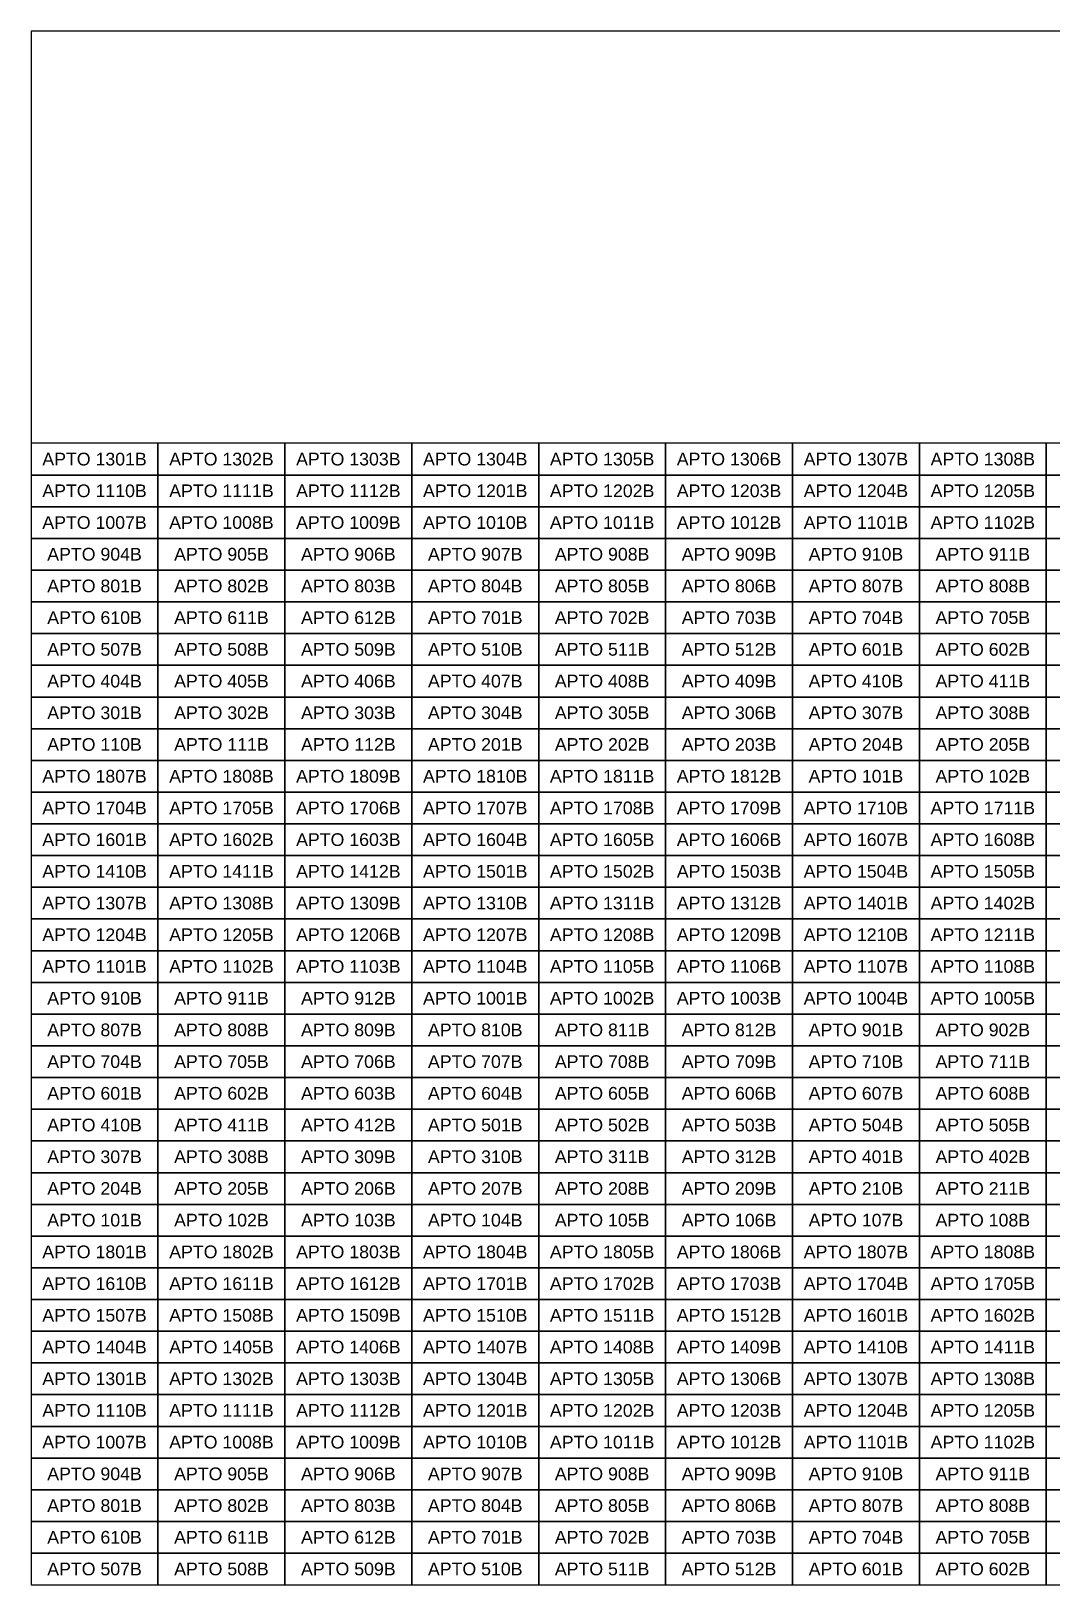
# Model space of a CAD drawing. Header units: metres. Extents: x 0 to 2670, y 0 to 490.
# Drawn here: x 1340 to 1661.8, y 0 to 490 of the extents above; entities that cross this region are included whole.
import ezdxf

# ---------------------------------------------------------------- set-up
doc = ezdxf.new("R2010")
doc.units = ezdxf.units.M
doc.styles.add('Arial', font='arial.ttf')

msp = doc.modelspace()

# ---------------------------------------------------------------- linework, layer by layer
at = {"color": 1}
msp.add_lwpolyline([(1340, 0), (2000, 0), (2000, 490), (1340, 490), (1340, 0)], close=True, dxfattribs=at)
at = {"color": 5}
for points in [[(1340, 350), (1380, 350), (1380, 360), (1340, 360), (1340, 350)], [(1380, 350), (1420, 350), (1420, 360), (1380, 360), (1380, 350)], [(1420, 350), (1460, 350), (1460, 360), (1420, 360), (1420, 350)], [(1460, 350), (1500, 350), (1500, 360), (1460, 360), (1460, 350)], [(1500, 350), (1540, 350), (1540, 360), (1500, 360), (1500, 350)], [(1540, 350), (1580, 350), (1580, 360), (1540, 360), (1540, 350)], [(1580, 350), (1620, 350), (1620, 360), (1580, 360), (1580, 350)], [(1620, 350), (1660, 350), (1660, 360), (1620, 360), (1620, 350)], [(1660, 350), (1700, 350), (1700, 360), (1660, 360), (1660, 350)], [(1340, 340), (1380, 340), (1380, 350), (1340, 350), (1340, 340)], [(1380, 340), (1420, 340), (1420, 350), (1380, 350), (1380, 340)], [(1420, 340), (1460, 340), (1460, 350), (1420, 350), (1420, 340)], [(1460, 340), (1500, 340), (1500, 350), (1460, 350), (1460, 340)], [(1500, 340), (1540, 340), (1540, 350), (1500, 350), (1500, 340)], [(1540, 340), (1580, 340), (1580, 350), (1540, 350), (1540, 340)], [(1580, 340), (1620, 340), (1620, 350), (1580, 350), (1580, 340)], [(1620, 340), (1660, 340), (1660, 350), (1620, 350), (1620, 340)], [(1660, 340), (1700, 340), (1700, 350), (1660, 350), (1660, 340)], [(1340, 330), (1380, 330), (1380, 340), (1340, 340), (1340, 330)], [(1380, 330), (1420, 330), (1420, 340), (1380, 340), (1380, 330)], [(1420, 330), (1460, 330), (1460, 340), (1420, 340), (1420, 330)], [(1460, 330), (1500, 330), (1500, 340), (1460, 340), (1460, 330)], [(1500, 330), (1540, 330), (1540, 340), (1500, 340), (1500, 330)], [(1540, 330), (1580, 330), (1580, 340), (1540, 340), (1540, 330)], [(1580, 330), (1620, 330), (1620, 340), (1580, 340), (1580, 330)], [(1620, 330), (1660, 330), (1660, 340), (1620, 340), (1620, 330)], [(1660, 330), (1700, 330), (1700, 340), (1660, 340), (1660, 330)], [(1340, 320), (1380, 320), (1380, 330), (1340, 330), (1340, 320)], [(1380, 320), (1420, 320), (1420, 330), (1380, 330), (1380, 320)], [(1420, 320), (1460, 320), (1460, 330), (1420, 330), (1420, 320)], [(1460, 320), (1500, 320), (1500, 330), (1460, 330), (1460, 320)], [(1500, 320), (1540, 320), (1540, 330), (1500, 330), (1500, 320)], [(1540, 320), (1580, 320), (1580, 330), (1540, 330), (1540, 320)], [(1580, 320), (1620, 320), (1620, 330), (1580, 330), (1580, 320)], [(1620, 320), (1660, 320), (1660, 330), (1620, 330), (1620, 320)], [(1660, 320), (1700, 320), (1700, 330), (1660, 330), (1660, 320)], [(1340, 310), (1380, 310), (1380, 320), (1340, 320), (1340, 310)], [(1380, 310), (1420, 310), (1420, 320), (1380, 320), (1380, 310)], [(1420, 310), (1460, 310), (1460, 320), (1420, 320), (1420, 310)], [(1460, 310), (1500, 310), (1500, 320), (1460, 320), (1460, 310)], [(1500, 310), (1540, 310), (1540, 320), (1500, 320), (1500, 310)], [(1540, 310), (1580, 310), (1580, 320), (1540, 320), (1540, 310)], [(1580, 310), (1620, 310), (1620, 320), (1580, 320), (1580, 310)], [(1620, 310), (1660, 310), (1660, 320), (1620, 320), (1620, 310)], [(1660, 310), (1700, 310), (1700, 320), (1660, 320), (1660, 310)], [(1340, 300), (1380, 300), (1380, 310), (1340, 310), (1340, 300)], [(1380, 300), (1420, 300), (1420, 310), (1380, 310), (1380, 300)], [(1420, 300), (1460, 300), (1460, 310), (1420, 310), (1420, 300)], [(1460, 300), (1500, 300), (1500, 310), (1460, 310), (1460, 300)], [(1500, 300), (1540, 300), (1540, 310), (1500, 310), (1500, 300)], [(1540, 300), (1580, 300), (1580, 310), (1540, 310), (1540, 300)], [(1580, 300), (1620, 300), (1620, 310), (1580, 310), (1580, 300)], [(1620, 300), (1660, 300), (1660, 310), (1620, 310), (1620, 300)], [(1660, 300), (1700, 300), (1700, 310), (1660, 310), (1660, 300)], [(1340, 290), (1380, 290), (1380, 300), (1340, 300), (1340, 290)], [(1380, 290), (1420, 290), (1420, 300), (1380, 300), (1380, 290)], [(1420, 290), (1460, 290), (1460, 300), (1420, 300), (1420, 290)], [(1460, 290), (1500, 290), (1500, 300), (1460, 300), (1460, 290)], [(1500, 290), (1540, 290), (1540, 300), (1500, 300), (1500, 290)], [(1540, 290), (1580, 290), (1580, 300), (1540, 300), (1540, 290)], [(1580, 290), (1620, 290), (1620, 300), (1580, 300), (1580, 290)], [(1620, 290), (1660, 290), (1660, 300), (1620, 300), (1620, 290)], [(1660, 290), (1700, 290), (1700, 300), (1660, 300), (1660, 290)], [(1340, 280), (1380, 280), (1380, 290), (1340, 290), (1340, 280)], [(1380, 280), (1420, 280), (1420, 290), (1380, 290), (1380, 280)], [(1420, 280), (1460, 280), (1460, 290), (1420, 290), (1420, 280)], [(1460, 280), (1500, 280), (1500, 290), (1460, 290), (1460, 280)], [(1500, 280), (1540, 280), (1540, 290), (1500, 290), (1500, 280)], [(1540, 280), (1580, 280), (1580, 290), (1540, 290), (1540, 280)], [(1580, 280), (1620, 280), (1620, 290), (1580, 290), (1580, 280)], [(1620, 280), (1660, 280), (1660, 290), (1620, 290), (1620, 280)], [(1660, 280), (1700, 280), (1700, 290), (1660, 290), (1660, 280)], [(1340, 270), (1380, 270), (1380, 280), (1340, 280), (1340, 270)], [(1380, 270), (1420, 270), (1420, 280), (1380, 280), (1380, 270)], [(1420, 270), (1460, 270), (1460, 280), (1420, 280), (1420, 270)], [(1460, 270), (1500, 270), (1500, 280), (1460, 280), (1460, 270)], [(1500, 270), (1540, 270), (1540, 280), (1500, 280), (1500, 270)], [(1540, 270), (1580, 270), (1580, 280), (1540, 280), (1540, 270)], [(1580, 270), (1620, 270), (1620, 280), (1580, 280), (1580, 270)], [(1620, 270), (1660, 270), (1660, 280), (1620, 280), (1620, 270)], [(1660, 270), (1700, 270), (1700, 280), (1660, 280), (1660, 270)], [(1340, 260), (1380, 260), (1380, 270), (1340, 270), (1340, 260)], [(1380, 260), (1420, 260), (1420, 270), (1380, 270), (1380, 260)], [(1420, 260), (1460, 260), (1460, 270), (1420, 270), (1420, 260)], [(1460, 260), (1500, 260), (1500, 270), (1460, 270), (1460, 260)], [(1500, 260), (1540, 260), (1540, 270), (1500, 270), (1500, 260)], [(1540, 260), (1580, 260), (1580, 270), (1540, 270), (1540, 260)], [(1580, 260), (1620, 260), (1620, 270), (1580, 270), (1580, 260)], [(1620, 260), (1660, 260), (1660, 270), (1620, 270), (1620, 260)], [(1660, 260), (1700, 260), (1700, 270), (1660, 270), (1660, 260)], [(1340, 250), (1380, 250), (1380, 260), (1340, 260), (1340, 250)], [(1380, 250), (1420, 250), (1420, 260), (1380, 260), (1380, 250)], [(1420, 250), (1460, 250), (1460, 260), (1420, 260), (1420, 250)], [(1460, 250), (1500, 250), (1500, 260), (1460, 260), (1460, 250)], [(1500, 250), (1540, 250), (1540, 260), (1500, 260), (1500, 250)], [(1540, 250), (1580, 250), (1580, 260), (1540, 260), (1540, 250)], [(1580, 250), (1620, 250), (1620, 260), (1580, 260), (1580, 250)], [(1620, 250), (1660, 250), (1660, 260), (1620, 260), (1620, 250)], [(1660, 250), (1700, 250), (1700, 260), (1660, 260), (1660, 250)], [(1340, 240), (1380, 240), (1380, 250), (1340, 250), (1340, 240)], [(1380, 240), (1420, 240), (1420, 250), (1380, 250), (1380, 240)], [(1420, 240), (1460, 240), (1460, 250), (1420, 250), (1420, 240)], [(1460, 240), (1500, 240), (1500, 250), (1460, 250), (1460, 240)], [(1500, 240), (1540, 240), (1540, 250), (1500, 250), (1500, 240)], [(1540, 240), (1580, 240), (1580, 250), (1540, 250), (1540, 240)], [(1580, 240), (1620, 240), (1620, 250), (1580, 250), (1580, 240)], [(1620, 240), (1660, 240), (1660, 250), (1620, 250), (1620, 240)], [(1660, 240), (1700, 240), (1700, 250), (1660, 250), (1660, 240)], [(1340, 230), (1380, 230), (1380, 240), (1340, 240), (1340, 230)], [(1380, 230), (1420, 230), (1420, 240), (1380, 240), (1380, 230)], [(1420, 230), (1460, 230), (1460, 240), (1420, 240), (1420, 230)], [(1460, 230), (1500, 230), (1500, 240), (1460, 240), (1460, 230)], [(1500, 230), (1540, 230), (1540, 240), (1500, 240), (1500, 230)], [(1540, 230), (1580, 230), (1580, 240), (1540, 240), (1540, 230)], [(1580, 230), (1620, 230), (1620, 240), (1580, 240), (1580, 230)], [(1620, 230), (1660, 230), (1660, 240), (1620, 240), (1620, 230)], [(1660, 230), (1700, 230), (1700, 240), (1660, 240), (1660, 230)], [(1340, 220), (1380, 220), (1380, 230), (1340, 230), (1340, 220)], [(1380, 220), (1420, 220), (1420, 230), (1380, 230), (1380, 220)], [(1420, 220), (1460, 220), (1460, 230), (1420, 230), (1420, 220)], [(1460, 220), (1500, 220), (1500, 230), (1460, 230), (1460, 220)], [(1500, 220), (1540, 220), (1540, 230), (1500, 230), (1500, 220)], [(1540, 220), (1580, 220), (1580, 230), (1540, 230), (1540, 220)], [(1580, 220), (1620, 220), (1620, 230), (1580, 230), (1580, 220)], [(1620, 220), (1660, 220), (1660, 230), (1620, 230), (1620, 220)], [(1660, 220), (1700, 220), (1700, 230), (1660, 230), (1660, 220)], [(1340, 210), (1380, 210), (1380, 220), (1340, 220), (1340, 210)], [(1380, 210), (1420, 210), (1420, 220), (1380, 220), (1380, 210)], [(1420, 210), (1460, 210), (1460, 220), (1420, 220), (1420, 210)], [(1460, 210), (1500, 210), (1500, 220), (1460, 220), (1460, 210)], [(1500, 210), (1540, 210), (1540, 220), (1500, 220), (1500, 210)], [(1540, 210), (1580, 210), (1580, 220), (1540, 220), (1540, 210)], [(1580, 210), (1620, 210), (1620, 220), (1580, 220), (1580, 210)], [(1620, 210), (1660, 210), (1660, 220), (1620, 220), (1620, 210)], [(1660, 210), (1700, 210), (1700, 220), (1660, 220), (1660, 210)], [(1340, 200), (1380, 200), (1380, 210), (1340, 210), (1340, 200)], [(1380, 200), (1420, 200), (1420, 210), (1380, 210), (1380, 200)], [(1420, 200), (1460, 200), (1460, 210), (1420, 210), (1420, 200)], [(1460, 200), (1500, 200), (1500, 210), (1460, 210), (1460, 200)], [(1500, 200), (1540, 200), (1540, 210), (1500, 210), (1500, 200)], [(1540, 200), (1580, 200), (1580, 210), (1540, 210), (1540, 200)], [(1580, 200), (1620, 200), (1620, 210), (1580, 210), (1580, 200)], [(1620, 200), (1660, 200), (1660, 210), (1620, 210), (1620, 200)], [(1660, 200), (1700, 200), (1700, 210), (1660, 210), (1660, 200)], [(1340, 190), (1380, 190), (1380, 200), (1340, 200), (1340, 190)], [(1380, 190), (1420, 190), (1420, 200), (1380, 200), (1380, 190)], [(1420, 190), (1460, 190), (1460, 200), (1420, 200), (1420, 190)], [(1460, 190), (1500, 190), (1500, 200), (1460, 200), (1460, 190)], [(1500, 190), (1540, 190), (1540, 200), (1500, 200), (1500, 190)], [(1540, 190), (1580, 190), (1580, 200), (1540, 200), (1540, 190)], [(1580, 190), (1620, 190), (1620, 200), (1580, 200), (1580, 190)], [(1620, 190), (1660, 190), (1660, 200), (1620, 200), (1620, 190)], [(1660, 190), (1700, 190), (1700, 200), (1660, 200), (1660, 190)], [(1340, 180), (1380, 180), (1380, 190), (1340, 190), (1340, 180)], [(1380, 180), (1420, 180), (1420, 190), (1380, 190), (1380, 180)], [(1420, 180), (1460, 180), (1460, 190), (1420, 190), (1420, 180)], [(1460, 180), (1500, 180), (1500, 190), (1460, 190), (1460, 180)], [(1500, 180), (1540, 180), (1540, 190), (1500, 190), (1500, 180)], [(1540, 180), (1580, 180), (1580, 190), (1540, 190), (1540, 180)], [(1580, 180), (1620, 180), (1620, 190), (1580, 190), (1580, 180)], [(1620, 180), (1660, 180), (1660, 190), (1620, 190), (1620, 180)], [(1660, 180), (1700, 180), (1700, 190), (1660, 190), (1660, 180)], [(1340, 170), (1380, 170), (1380, 180), (1340, 180), (1340, 170)], [(1380, 170), (1420, 170), (1420, 180), (1380, 180), (1380, 170)], [(1420, 170), (1460, 170), (1460, 180), (1420, 180), (1420, 170)], [(1460, 170), (1500, 170), (1500, 180), (1460, 180), (1460, 170)], [(1500, 170), (1540, 170), (1540, 180), (1500, 180), (1500, 170)], [(1540, 170), (1580, 170), (1580, 180), (1540, 180), (1540, 170)], [(1580, 170), (1620, 170), (1620, 180), (1580, 180), (1580, 170)], [(1620, 170), (1660, 170), (1660, 180), (1620, 180), (1620, 170)], [(1660, 170), (1700, 170), (1700, 180), (1660, 180), (1660, 170)], [(1340, 160), (1380, 160), (1380, 170), (1340, 170), (1340, 160)], [(1380, 160), (1420, 160), (1420, 170), (1380, 170), (1380, 160)], [(1420, 160), (1460, 160), (1460, 170), (1420, 170), (1420, 160)], [(1460, 160), (1500, 160), (1500, 170), (1460, 170), (1460, 160)], [(1500, 160), (1540, 160), (1540, 170), (1500, 170), (1500, 160)], [(1540, 160), (1580, 160), (1580, 170), (1540, 170), (1540, 160)], [(1580, 160), (1620, 160), (1620, 170), (1580, 170), (1580, 160)], [(1620, 160), (1660, 160), (1660, 170), (1620, 170), (1620, 160)], [(1660, 160), (1700, 160), (1700, 170), (1660, 170), (1660, 160)], [(1340, 150), (1380, 150), (1380, 160), (1340, 160), (1340, 150)], [(1380, 150), (1420, 150), (1420, 160), (1380, 160), (1380, 150)], [(1420, 150), (1460, 150), (1460, 160), (1420, 160), (1420, 150)], [(1460, 150), (1500, 150), (1500, 160), (1460, 160), (1460, 150)], [(1500, 150), (1540, 150), (1540, 160), (1500, 160), (1500, 150)], [(1540, 150), (1580, 150), (1580, 160), (1540, 160), (1540, 150)], [(1580, 150), (1620, 150), (1620, 160), (1580, 160), (1580, 150)], [(1620, 150), (1660, 150), (1660, 160), (1620, 160), (1620, 150)], [(1660, 150), (1700, 150), (1700, 160), (1660, 160), (1660, 150)], [(1340, 140), (1380, 140), (1380, 150), (1340, 150), (1340, 140)], [(1380, 140), (1420, 140), (1420, 150), (1380, 150), (1380, 140)], [(1420, 140), (1460, 140), (1460, 150), (1420, 150), (1420, 140)], [(1460, 140), (1500, 140), (1500, 150), (1460, 150), (1460, 140)], [(1500, 140), (1540, 140), (1540, 150), (1500, 150), (1500, 140)], [(1540, 140), (1580, 140), (1580, 150), (1540, 150), (1540, 140)], [(1580, 140), (1620, 140), (1620, 150), (1580, 150), (1580, 140)], [(1620, 140), (1660, 140), (1660, 150), (1620, 150), (1620, 140)], [(1660, 140), (1700, 140), (1700, 150), (1660, 150), (1660, 140)], [(1340, 130), (1380, 130), (1380, 140), (1340, 140), (1340, 130)], [(1380, 130), (1420, 130), (1420, 140), (1380, 140), (1380, 130)], [(1420, 130), (1460, 130), (1460, 140), (1420, 140), (1420, 130)], [(1460, 130), (1500, 130), (1500, 140), (1460, 140), (1460, 130)], [(1500, 130), (1540, 130), (1540, 140), (1500, 140), (1500, 130)], [(1540, 130), (1580, 130), (1580, 140), (1540, 140), (1540, 130)], [(1580, 130), (1620, 130), (1620, 140), (1580, 140), (1580, 130)], [(1620, 130), (1660, 130), (1660, 140), (1620, 140), (1620, 130)], [(1660, 130), (1700, 130), (1700, 140), (1660, 140), (1660, 130)], [(1340, 120), (1380, 120), (1380, 130), (1340, 130), (1340, 120)], [(1380, 120), (1420, 120), (1420, 130), (1380, 130), (1380, 120)], [(1420, 120), (1460, 120), (1460, 130), (1420, 130), (1420, 120)], [(1460, 120), (1500, 120), (1500, 130), (1460, 130), (1460, 120)], [(1500, 120), (1540, 120), (1540, 130), (1500, 130), (1500, 120)], [(1540, 120), (1580, 120), (1580, 130), (1540, 130), (1540, 120)], [(1580, 120), (1620, 120), (1620, 130), (1580, 130), (1580, 120)], [(1620, 120), (1660, 120), (1660, 130), (1620, 130), (1620, 120)], [(1660, 120), (1700, 120), (1700, 130), (1660, 130), (1660, 120)], [(1340, 110), (1380, 110), (1380, 120), (1340, 120), (1340, 110)], [(1380, 110), (1420, 110), (1420, 120), (1380, 120), (1380, 110)], [(1420, 110), (1460, 110), (1460, 120), (1420, 120), (1420, 110)], [(1460, 110), (1500, 110), (1500, 120), (1460, 120), (1460, 110)], [(1500, 110), (1540, 110), (1540, 120), (1500, 120), (1500, 110)], [(1540, 110), (1580, 110), (1580, 120), (1540, 120), (1540, 110)], [(1580, 110), (1620, 110), (1620, 120), (1580, 120), (1580, 110)], [(1620, 110), (1660, 110), (1660, 120), (1620, 120), (1620, 110)], [(1660, 110), (1700, 110), (1700, 120), (1660, 120), (1660, 110)], [(1340, 100), (1380, 100), (1380, 110), (1340, 110), (1340, 100)], [(1380, 100), (1420, 100), (1420, 110), (1380, 110), (1380, 100)], [(1420, 100), (1460, 100), (1460, 110), (1420, 110), (1420, 100)], [(1460, 100), (1500, 100), (1500, 110), (1460, 110), (1460, 100)], [(1500, 100), (1540, 100), (1540, 110), (1500, 110), (1500, 100)], [(1540, 100), (1580, 100), (1580, 110), (1540, 110), (1540, 100)], [(1580, 100), (1620, 100), (1620, 110), (1580, 110), (1580, 100)], [(1620, 100), (1660, 100), (1660, 110), (1620, 110), (1620, 100)], [(1660, 100), (1700, 100), (1700, 110), (1660, 110), (1660, 100)], [(1340, 90), (1380, 90), (1380, 100), (1340, 100), (1340, 90)], [(1380, 90), (1420, 90), (1420, 100), (1380, 100), (1380, 90)], [(1420, 90), (1460, 90), (1460, 100), (1420, 100), (1420, 90)], [(1460, 90), (1500, 90), (1500, 100), (1460, 100), (1460, 90)], [(1500, 90), (1540, 90), (1540, 100), (1500, 100), (1500, 90)], [(1540, 90), (1580, 90), (1580, 100), (1540, 100), (1540, 90)], [(1580, 90), (1620, 90), (1620, 100), (1580, 100), (1580, 90)], [(1620, 90), (1660, 90), (1660, 100), (1620, 100), (1620, 90)], [(1660, 90), (1700, 90), (1700, 100), (1660, 100), (1660, 90)], [(1340, 80), (1380, 80), (1380, 90), (1340, 90), (1340, 80)], [(1380, 80), (1420, 80), (1420, 90), (1380, 90), (1380, 80)], [(1420, 80), (1460, 80), (1460, 90), (1420, 90), (1420, 80)], [(1460, 80), (1500, 80), (1500, 90), (1460, 90), (1460, 80)], [(1500, 80), (1540, 80), (1540, 90), (1500, 90), (1500, 80)], [(1540, 80), (1580, 80), (1580, 90), (1540, 90), (1540, 80)], [(1580, 80), (1620, 80), (1620, 90), (1580, 90), (1580, 80)], [(1620, 80), (1660, 80), (1660, 90), (1620, 90), (1620, 80)], [(1660, 80), (1700, 80), (1700, 90), (1660, 90), (1660, 80)], [(1340, 70), (1380, 70), (1380, 80), (1340, 80), (1340, 70)], [(1380, 70), (1420, 70), (1420, 80), (1380, 80), (1380, 70)], [(1420, 70), (1460, 70), (1460, 80), (1420, 80), (1420, 70)], [(1460, 70), (1500, 70), (1500, 80), (1460, 80), (1460, 70)], [(1500, 70), (1540, 70), (1540, 80), (1500, 80), (1500, 70)], [(1540, 70), (1580, 70), (1580, 80), (1540, 80), (1540, 70)], [(1580, 70), (1620, 70), (1620, 80), (1580, 80), (1580, 70)], [(1620, 70), (1660, 70), (1660, 80), (1620, 80), (1620, 70)], [(1660, 70), (1700, 70), (1700, 80), (1660, 80), (1660, 70)], [(1340, 60), (1380, 60), (1380, 70), (1340, 70), (1340, 60)], [(1380, 60), (1420, 60), (1420, 70), (1380, 70), (1380, 60)], [(1420, 60), (1460, 60), (1460, 70), (1420, 70), (1420, 60)], [(1460, 60), (1500, 60), (1500, 70), (1460, 70), (1460, 60)], [(1500, 60), (1540, 60), (1540, 70), (1500, 70), (1500, 60)], [(1540, 60), (1580, 60), (1580, 70), (1540, 70), (1540, 60)], [(1580, 60), (1620, 60), (1620, 70), (1580, 70), (1580, 60)], [(1620, 60), (1660, 60), (1660, 70), (1620, 70), (1620, 60)], [(1660, 60), (1700, 60), (1700, 70), (1660, 70), (1660, 60)], [(1340, 50), (1380, 50), (1380, 60), (1340, 60), (1340, 50)], [(1380, 50), (1420, 50), (1420, 60), (1380, 60), (1380, 50)], [(1420, 50), (1460, 50), (1460, 60), (1420, 60), (1420, 50)], [(1460, 50), (1500, 50), (1500, 60), (1460, 60), (1460, 50)], [(1500, 50), (1540, 50), (1540, 60), (1500, 60), (1500, 50)], [(1540, 50), (1580, 50), (1580, 60), (1540, 60), (1540, 50)], [(1580, 50), (1620, 50), (1620, 60), (1580, 60), (1580, 50)], [(1620, 50), (1660, 50), (1660, 60), (1620, 60), (1620, 50)], [(1660, 50), (1700, 50), (1700, 60), (1660, 60), (1660, 50)], [(1340, 40), (1380, 40), (1380, 50), (1340, 50), (1340, 40)], [(1380, 40), (1420, 40), (1420, 50), (1380, 50), (1380, 40)], [(1420, 40), (1460, 40), (1460, 50), (1420, 50), (1420, 40)], [(1460, 40), (1500, 40), (1500, 50), (1460, 50), (1460, 40)], [(1500, 40), (1540, 40), (1540, 50), (1500, 50), (1500, 40)], [(1540, 40), (1580, 40), (1580, 50), (1540, 50), (1540, 40)], [(1580, 40), (1620, 40), (1620, 50), (1580, 50), (1580, 40)], [(1620, 40), (1660, 40), (1660, 50), (1620, 50), (1620, 40)], [(1660, 40), (1700, 40), (1700, 50), (1660, 50), (1660, 40)], [(1340, 30), (1380, 30), (1380, 40), (1340, 40), (1340, 30)], [(1380, 30), (1420, 30), (1420, 40), (1380, 40), (1380, 30)], [(1420, 30), (1460, 30), (1460, 40), (1420, 40), (1420, 30)], [(1460, 30), (1500, 30), (1500, 40), (1460, 40), (1460, 30)], [(1500, 30), (1540, 30), (1540, 40), (1500, 40), (1500, 30)], [(1540, 30), (1580, 30), (1580, 40), (1540, 40), (1540, 30)], [(1580, 30), (1620, 30), (1620, 40), (1580, 40), (1580, 30)], [(1620, 30), (1660, 30), (1660, 40), (1620, 40), (1620, 30)], [(1660, 30), (1700, 30), (1700, 40), (1660, 40), (1660, 30)], [(1340, 20), (1380, 20), (1380, 30), (1340, 30), (1340, 20)], [(1380, 20), (1420, 20), (1420, 30), (1380, 30), (1380, 20)], [(1420, 20), (1460, 20), (1460, 30), (1420, 30), (1420, 20)], [(1460, 20), (1500, 20), (1500, 30), (1460, 30), (1460, 20)], [(1500, 20), (1540, 20), (1540, 30), (1500, 30), (1500, 20)], [(1540, 20), (1580, 20), (1580, 30), (1540, 30), (1540, 20)], [(1580, 20), (1620, 20), (1620, 30), (1580, 30), (1580, 20)], [(1620, 20), (1660, 20), (1660, 30), (1620, 30), (1620, 20)], [(1660, 20), (1700, 20), (1700, 30), (1660, 30), (1660, 20)], [(1340, 10), (1380, 10), (1380, 20), (1340, 20), (1340, 10)], [(1380, 10), (1420, 10), (1420, 20), (1380, 20), (1380, 10)], [(1420, 10), (1460, 10), (1460, 20), (1420, 20), (1420, 10)], [(1460, 10), (1500, 10), (1500, 20), (1460, 20), (1460, 10)], [(1500, 10), (1540, 10), (1540, 20), (1500, 20), (1500, 10)], [(1540, 10), (1580, 10), (1580, 20), (1540, 20), (1540, 10)], [(1580, 10), (1620, 10), (1620, 20), (1580, 20), (1580, 10)], [(1620, 10), (1660, 10), (1660, 20), (1620, 20), (1620, 10)], [(1660, 10), (1700, 10), (1700, 20), (1660, 20), (1660, 10)], [(1340, 0), (1380, 0), (1380, 10), (1340, 10), (1340, 0)], [(1380, 0), (1420, 0), (1420, 10), (1380, 10), (1380, 0)], [(1420, 0), (1460, 0), (1460, 10), (1420, 10), (1420, 0)], [(1460, 0), (1500, 0), (1500, 10), (1460, 10), (1460, 0)], [(1500, 0), (1540, 0), (1540, 10), (1500, 10), (1500, 0)], [(1540, 0), (1580, 0), (1580, 10), (1540, 10), (1540, 0)], [(1580, 0), (1620, 0), (1620, 10), (1580, 10), (1580, 0)], [(1620, 0), (1660, 0), (1660, 10), (1620, 10), (1620, 0)], [(1660, 0), (1700, 0), (1700, 10), (1660, 10), (1660, 0)]]:
    msp.add_lwpolyline(points, close=True, dxfattribs=at)

# ---------------------------------------------------------------- texts
at = {"color": 0, "char_height": 4, "attachment_point": 5, "style": 'Arial'}
for s, insert in [('APTO 1301B', (1360, 355)), ('APTO 1302B', (1400, 355)), ('APTO 1303B', (1440, 355)), ('APTO 1304B', (1480, 355)), ('APTO 1305B', (1520, 355)), ('APTO 1306B', (1560, 355)), ('APTO 1307B', (1600, 355)), ('APTO 1308B', (1640, 355)), ('APTO 1110B', (1360, 345)), ('APTO 1111B', (1400, 345)), ('APTO 1112B', (1440, 345)), ('APTO 1201B', (1480, 345)), ('APTO 1202B', (1520, 345)), ('APTO 1203B', (1560, 345)), ('APTO 1204B', (1600, 345)), ('APTO 1205B', (1640, 345)), ('APTO 1007B', (1360, 335)), ('APTO 1008B', (1400, 335)), ('APTO 1009B', (1440, 335)), ('APTO 1010B', (1480, 335)), ('APTO 1011B', (1520, 335)), ('APTO 1012B', (1560, 335)), ('APTO 1101B', (1600, 335)), ('APTO 1102B', (1640, 335)), ('APTO 904B', (1360, 325)), ('APTO 905B', (1400, 325)), ('APTO 906B', (1440, 325)), ('APTO 907B', (1480, 325)), ('APTO 908B', (1520, 325)), ('APTO 909B', (1560, 325)), ('APTO 910B', (1600, 325)), ('APTO 911B', (1640, 325)), ('APTO 801B', (1360, 315)), ('APTO 802B', (1400, 315)), ('APTO 803B', (1440, 315)), ('APTO 804B', (1480, 315)), ('APTO 805B', (1520, 315)), ('APTO 806B', (1560, 315)), ('APTO 807B', (1600, 315)), ('APTO 808B', (1640, 315)), ('APTO 610B', (1360, 305)), ('APTO 611B', (1400, 305)), ('APTO 612B', (1440, 305)), ('APTO 701B', (1480, 305)), ('APTO 702B', (1520, 305)), ('APTO 703B', (1560, 305)), ('APTO 704B', (1600, 305)), ('APTO 705B', (1640, 305)), ('APTO 507B', (1360, 295)), ('APTO 508B', (1400, 295)), ('APTO 509B', (1440, 295)), ('APTO 510B', (1480, 295)), ('APTO 511B', (1520, 295)), ('APTO 512B', (1560, 295)), ('APTO 601B', (1600, 295)), ('APTO 602B', (1640, 295)), ('APTO 404B', (1360, 285)), ('APTO 405B', (1400, 285)), ('APTO 406B', (1440, 285)), ('APTO 407B', (1480, 285)), ('APTO 408B', (1520, 285)), ('APTO 409B', (1560, 285)), ('APTO 410B', (1600, 285)), ('APTO 411B', (1640, 285)), ('APTO 301B', (1360, 275)), ('APTO 302B', (1400, 275)), ('APTO 303B', (1440, 275)), ('APTO 304B', (1480, 275)), ('APTO 305B', (1520, 275)), ('APTO 306B', (1560, 275)), ('APTO 307B', (1600, 275)), ('APTO 308B', (1640, 275)), ('APTO 110B', (1360, 265)), ('APTO 111B', (1400, 265)), ('APTO 112B', (1440, 265)), ('APTO 201B', (1480, 265)), ('APTO 202B', (1520, 265)), ('APTO 203B', (1560, 265)), ('APTO 204B', (1600, 265)), ('APTO 205B', (1640, 265)), ('APTO 1807B', (1360, 255)), ('APTO 1808B', (1400, 255)), ('APTO 1809B', (1440, 255)), ('APTO 1810B', (1480, 255)), ('APTO 1811B', (1520, 255)), ('APTO 1812B', (1560, 255)), ('APTO 101B', (1600, 255)), ('APTO 102B', (1640, 255)), ('APTO 1704B', (1360, 245)), ('APTO 1705B', (1400, 245)), ('APTO 1706B', (1440, 245)), ('APTO 1707B', (1480, 245)), ('APTO 1708B', (1520, 245)), ('APTO 1709B', (1560, 245)), ('APTO 1710B', (1600, 245)), ('APTO 1711B', (1640, 245)), ('APTO 1601B', (1360, 235)), ('APTO 1602B', (1400, 235)), ('APTO 1603B', (1440, 235)), ('APTO 1604B', (1480, 235)), ('APTO 1605B', (1520, 235)), ('APTO 1606B', (1560, 235)), ('APTO 1607B', (1600, 235)), ('APTO 1608B', (1640, 235)), ('APTO 1410B', (1360, 225)), ('APTO 1411B', (1400, 225)), ('APTO 1412B', (1440, 225)), ('APTO 1501B', (1480, 225)), ('APTO 1502B', (1520, 225)), ('APTO 1503B', (1560, 225)), ('APTO 1504B', (1600, 225)), ('APTO 1505B', (1640, 225)), ('APTO 1307B', (1360, 215)), ('APTO 1308B', (1400, 215)), ('APTO 1309B', (1440, 215)), ('APTO 1310B', (1480, 215)), ('APTO 1311B', (1520, 215)), ('APTO 1312B', (1560, 215)), ('APTO 1401B', (1600, 215)), ('APTO 1402B', (1640, 215)), ('APTO 1204B', (1360, 205)), ('APTO 1205B', (1400, 205)), ('APTO 1206B', (1440, 205)), ('APTO 1207B', (1480, 205)), ('APTO 1208B', (1520, 205)), ('APTO 1209B', (1560, 205)), ('APTO 1210B', (1600, 205)), ('APTO 1211B', (1640, 205)), ('APTO 1101B', (1360, 195)), ('APTO 1102B', (1400, 195)), ('APTO 1103B', (1440, 195)), ('APTO 1104B', (1480, 195)), ('APTO 1105B', (1520, 195)), ('APTO 1106B', (1560, 195)), ('APTO 1107B', (1600, 195)), ('APTO 1108B', (1640, 195)), ('APTO 910B', (1360, 185)), ('APTO 911B', (1400, 185)), ('APTO 912B', (1440, 185)), ('APTO 1001B', (1480, 185)), ('APTO 1002B', (1520, 185)), ('APTO 1003B', (1560, 185)), ('APTO 1004B', (1600, 185)), ('APTO 1005B', (1640, 185)), ('APTO 807B', (1360, 175)), ('APTO 808B', (1400, 175)), ('APTO 809B', (1440, 175)), ('APTO 810B', (1480, 175)), ('APTO 811B', (1520, 175)), ('APTO 812B', (1560, 175)), ('APTO 901B', (1600, 175)), ('APTO 902B', (1640, 175)), ('APTO 704B', (1360, 165)), ('APTO 705B', (1400, 165)), ('APTO 706B', (1440, 165)), ('APTO 707B', (1480, 165)), ('APTO 708B', (1520, 165)), ('APTO 709B', (1560, 165)), ('APTO 710B', (1600, 165)), ('APTO 711B', (1640, 165)), ('APTO 601B', (1360, 155)), ('APTO 602B', (1400, 155)), ('APTO 603B', (1440, 155)), ('APTO 604B', (1480, 155)), ('APTO 605B', (1520, 155)), ('APTO 606B', (1560, 155)), ('APTO 607B', (1600, 155)), ('APTO 608B', (1640, 155)), ('APTO 410B', (1360, 145)), ('APTO 411B', (1400, 145)), ('APTO 412B', (1440, 145)), ('APTO 501B', (1480, 145)), ('APTO 502B', (1520, 145)), ('APTO 503B', (1560, 145)), ('APTO 504B', (1600, 145)), ('APTO 505B', (1640, 145)), ('APTO 307B', (1360, 135)), ('APTO 308B', (1400, 135)), ('APTO 309B', (1440, 135)), ('APTO 310B', (1480, 135)), ('APTO 311B', (1520, 135)), ('APTO 312B', (1560, 135)), ('APTO 401B', (1600, 135)), ('APTO 402B', (1640, 135)), ('APTO 204B', (1360, 125)), ('APTO 205B', (1400, 125)), ('APTO 206B', (1440, 125)), ('APTO 207B', (1480, 125)), ('APTO 208B', (1520, 125)), ('APTO 209B', (1560, 125)), ('APTO 210B', (1600, 125)), ('APTO 211B', (1640, 125)), ('APTO 101B', (1360, 115)), ('APTO 102B', (1400, 115)), ('APTO 103B', (1440, 115)), ('APTO 104B', (1480, 115)), ('APTO 105B', (1520, 115)), ('APTO 106B', (1560, 115)), ('APTO 107B', (1600, 115)), ('APTO 108B', (1640, 115)), ('APTO 1801B', (1360, 105)), ('APTO 1802B', (1400, 105)), ('APTO 1803B', (1440, 105)), ('APTO 1804B', (1480, 105)), ('APTO 1805B', (1520, 105)), ('APTO 1806B', (1560, 105)), ('APTO 1807B', (1600, 105)), ('APTO 1808B', (1640, 105)), ('APTO 1610B', (1360, 95)), ('APTO 1611B', (1400, 95)), ('APTO 1612B', (1440, 95)), ('APTO 1701B', (1480, 95)), ('APTO 1702B', (1520, 95)), ('APTO 1703B', (1560, 95)), ('APTO 1704B', (1600, 95)), ('APTO 1705B', (1640, 95)), ('APTO 1507B', (1360, 85)), ('APTO 1508B', (1400, 85)), ('APTO 1509B', (1440, 85)), ('APTO 1510B', (1480, 85)), ('APTO 1511B', (1520, 85)), ('APTO 1512B', (1560, 85)), ('APTO 1601B', (1600, 85)), ('APTO 1602B', (1640, 85)), ('APTO 1404B', (1360, 75)), ('APTO 1405B', (1400, 75)), ('APTO 1406B', (1440, 75)), ('APTO 1407B', (1480, 75)), ('APTO 1408B', (1520, 75)), ('APTO 1409B', (1560, 75)), ('APTO 1410B', (1600, 75)), ('APTO 1411B', (1640, 75)), ('APTO 1301B', (1360, 65)), ('APTO 1302B', (1400, 65)), ('APTO 1303B', (1440, 65)), ('APTO 1304B', (1480, 65)), ('APTO 1305B', (1520, 65)), ('APTO 1306B', (1560, 65)), ('APTO 1307B', (1600, 65)), ('APTO 1308B', (1640, 65)), ('APTO 1110B', (1360, 55)), ('APTO 1111B', (1400, 55)), ('APTO 1112B', (1440, 55)), ('APTO 1201B', (1480, 55)), ('APTO 1202B', (1520, 55)), ('APTO 1203B', (1560, 55)), ('APTO 1204B', (1600, 55)), ('APTO 1205B', (1640, 55)), ('APTO 1007B', (1360, 45)), ('APTO 1008B', (1400, 45)), ('APTO 1009B', (1440, 45)), ('APTO 1010B', (1480, 45)), ('APTO 1011B', (1520, 45)), ('APTO 1012B', (1560, 45)), ('APTO 1101B', (1600, 45)), ('APTO 1102B', (1640, 45)), ('APTO 904B', (1360, 35)), ('APTO 905B', (1400, 35)), ('APTO 906B', (1440, 35)), ('APTO 907B', (1480, 35)), ('APTO 908B', (1520, 35)), ('APTO 909B', (1560, 35)), ('APTO 910B', (1600, 35)), ('APTO 911B', (1640, 35)), ('APTO 801B', (1360, 25)), ('APTO 802B', (1400, 25)), ('APTO 803B', (1440, 25)), ('APTO 804B', (1480, 25)), ('APTO 805B', (1520, 25)), ('APTO 806B', (1560, 25)), ('APTO 807B', (1600, 25)), ('APTO 808B', (1640, 25)), ('APTO 610B', (1360, 15)), ('APTO 611B', (1400, 15)), ('APTO 612B', (1440, 15)), ('APTO 701B', (1480, 15)), ('APTO 702B', (1520, 15)), ('APTO 703B', (1560, 15)), ('APTO 704B', (1600, 15)), ('APTO 705B', (1640, 15)), ('APTO 507B', (1360, 5)), ('APTO 508B', (1400, 5)), ('APTO 509B', (1440, 5)), ('APTO 510B', (1480, 5)), ('APTO 511B', (1520, 5)), ('APTO 512B', (1560, 5)), ('APTO 601B', (1600, 5)), ('APTO 602B', (1640, 5))]:
    msp.add_mtext(s, dxfattribs=dict(at, insert=insert))

doc.saveas('drawing.dxf')
